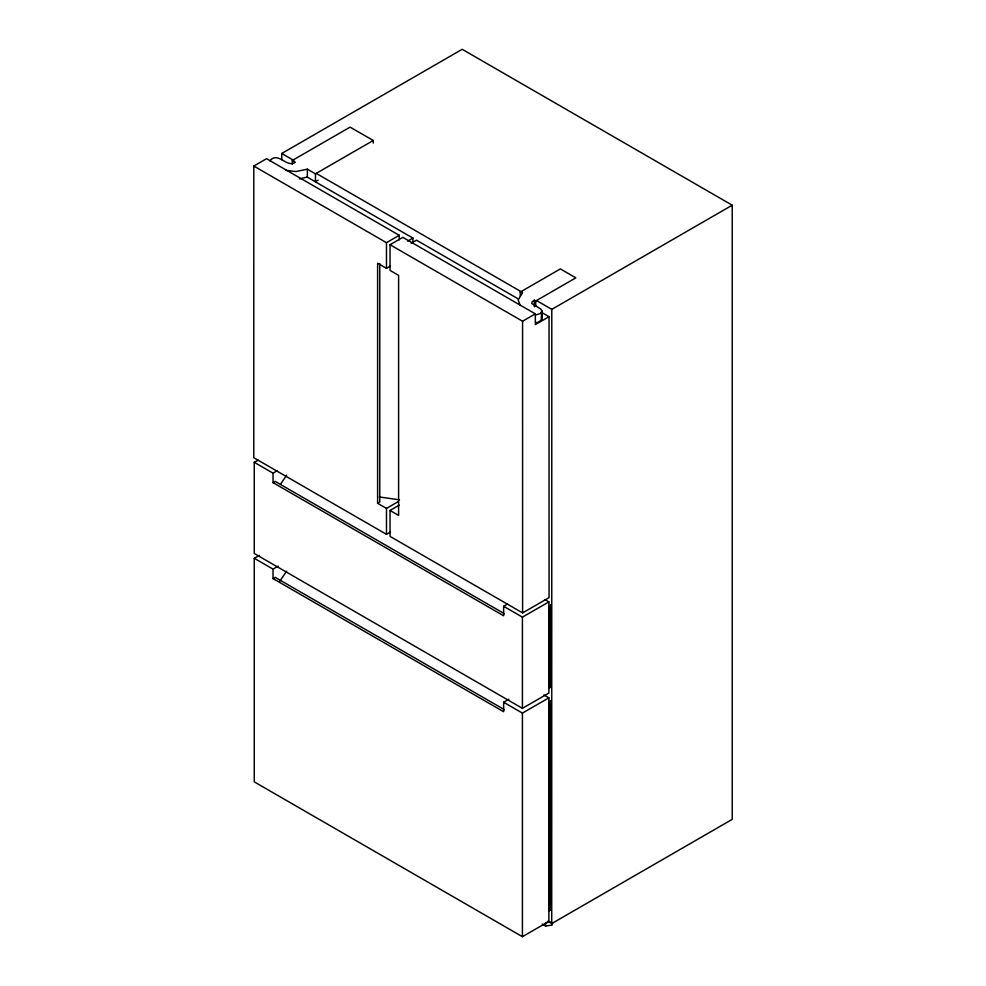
<?xml version="1.0" encoding="UTF-8"?>
<svg xmlns="http://www.w3.org/2000/svg" width="986" height="986" viewBox="0 0 986 986"><rect width="100%" height="100%" fill="white"/><g stroke="black" fill="none" stroke-linecap="round" stroke-linejoin="round"><path stroke-width="1.48" d="M399.244 239.881L399.244 235.297L266.565 158.697L253.796 166.055L253.784 457.714L386.487 534.326L390.444 532.033M399.268 505.152L390.037 510.465L390.037 536.384L522.592 612.91L549.054 597.639L549.042 316.691L541.08 312.106M549.042 316.691L535.336 324.604L535.336 313.868L402.818 237.355L390.049 244.725L390.049 270.423L398.603 275.365L398.603 515.407L390.037 510.465M412.937 242.593L412.937 238.107L306.794 176.839M548.882 708.416L548.882 921.417L522.42 936.7L254.252 781.861L254.252 558.273L259.454 555.451M548.882 611.234L548.882 693.072L522.42 708.342L254.252 553.503L254.252 462.323L258.159 460.203M536.335 322.644L538.541 322.139L541.585 319.661L541.807 310.565L540.661 308.926L531.811 303.515L532.157 301.654L534.338 300.212L535.706 301.013L535.718 306.239M541.585 319.661L541.721 312.217L540.501 313.511L536.335 314.78M541.499 318.429L541.807 310.565M542.251 924.116L545.603 926.064L551.716 925.115L552.813 922.76M270.078 161.063L270.731 159.781C279.1 152.238 286.926 168.236 295.307 162.222L292.3 160.471L350.079 127.12L373.238 140.48L373.238 143.093M280.628 484.027L286.655 475.215M279.765 581.235L286.655 571.165M386.487 534.326L386.487 508.406L398.319 501.566M281.762 159.621L281.762 153.471L462.188 49.3L732.216 205.199L732.216 819.366L551.79 923.537L547.809 921.232M286.113 170.368L295.899 171.552L307.336 169.161L315.446 173.844L373.238 140.48M318.096 180.179L315.471 181.695L315.446 173.844M253.796 166.055L386.475 242.667L399.244 235.297M407.625 241.176L412.937 238.107M411.187 243.246L416.511 240.177L518.55 299.091M386.487 508.406L377.613 503.291L377.613 263.237L386.475 268.352L390.419 266.072M520.251 296.01L520.238 292.078L560.368 268.907L575.836 277.842L535.706 301.013M390.049 244.725L522.58 321.239L535.336 313.868M551.716 925.115L551.79 309.37L732.216 205.199M254.252 462.323L273.023 473.157L276.943 470.901M273.023 473.157L273.023 482.635L275.18 481.39L504.462 613.76M377.613 503.291L379.77 502.047L379.77 263.533M254.252 558.273L273.023 569.107L278.249 566.087M273.023 569.107L273.023 578.585L275.18 577.34L504.462 709.71M273.023 482.635L503.636 615.782L503.636 606.291L507.556 604.036M503.636 606.291L522.42 617.137L548.882 601.891L548.943 688.179M273.023 578.585L503.636 711.719L503.636 702.242L508.862 699.222M503.636 702.242L522.42 713.088L548.882 697.841L548.943 910.941M299.411 178.959L307.361 177.012L307.336 169.161M550.496 921.972L545.603 922.736L545.603 926.064M379.29 496.956L399.503 499.84M281.762 153.471L293.729 160.373M316.346 173.437L522.531 292.472M537.16 300.915L551.79 309.37M520.238 292.078L522.297 293.273L518.155 299.88L520.214 305.524M545.135 599.722L548.882 601.891M543.878 694.945L548.882 697.841M534.338 300.212L534.35 306.757M292.3 160.471L292.3 164.403M522.58 321.239L522.592 612.91M522.42 617.137L522.42 708.342M522.42 713.088L522.42 936.7M386.475 242.667L386.475 268.352M550.582 604.997L549.572 605.577L549.572 687.821L550.582 687.23L550.582 604.997M550.582 700.947L549.572 701.527L549.572 910.571L550.582 909.992L550.582 700.947"/></g></svg>
